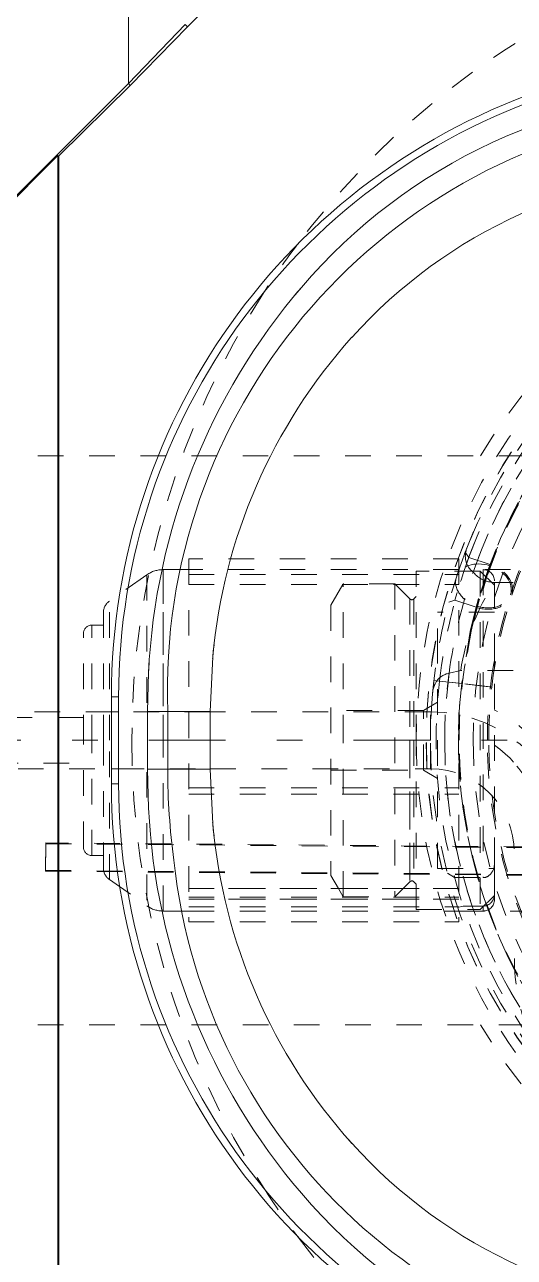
# Model space of a CAD drawing. Header units: millimetres. Extents: x 0 to 1189, y 0 to 841.
# Drawn here: x 208.23 to 225.45, y 217.83 to 261.15 of the extents above; entities that cross this region are included whole.
import ezdxf

# ---------------------------------------------------------------- set-up
doc = ezdxf.new("R2010")
doc.units = ezdxf.units.MM
for name, pattern in [('_..__..__..__.._', [1.8, 0.9, -0.9]), ('______....__....', [7.2, 2.7, -1.8, 0.9, -1.8]), ('________________', [0])]:
    doc.linetypes.add(name, pattern=pattern)

# ---------------------------------------------------------------- blocks, each defined once
blk = doc.blocks.new('D_FRAME_VIEW@1506')
at = {"color": 9, "linetype": '________________', "lineweight": 9, "true_color": 0xb1b1f0}
for p, q in [((211.88, 259.083), (211.88, 286.02)), ((213.953, 261.079), (215.93, 263.037)), ((213.874, 261.153), (211.881, 259.083)), ((211.946, 259.017), (213.953, 261.079)), ((213.874, 261.153), (213.953, 261.079)), ((205.186, 252.389), (211.88, 259.083)), ((211.881, 259.083), (211.946, 259.017)), ((209.438, 256.54), (211.946, 259.017)), ((205.221, 252.374), (209.402, 256.555)), ((209.402, 256.555), (209.438, 256.54)), ((209.402, 256.555), (209.402, 215.445)), ((209.438, 256.54), (209.438, 215.46)), ((214.757, 237.016), (214.847, 238.934)), ((214.845, 238.923), (214.841, 238.871)), ((214.866, 239.132), (214.845, 238.923)), ((214.845, 238.923), (214.847, 238.934)), ((212.552, 237.016), (212.589, 238.381)), ((211.282, 234.476), (211.282, 237.524)), ((211.282, 237.524), (211.536, 237.524)), ((211.536, 237.474), (211.536, 237.524)), ((211.536, 234.526), (211.536, 237.474)), ((212.552, 237.016), (213.263, 237.016)), ((212.552, 234.984), (212.552, 237.016)), ((213.263, 234.984), (213.263, 237.016)), ((214.757, 237.016), (213.263, 237.016)), ((214.757, 234.984), (214.757, 237.016)), ((212.552, 234.984), (213.263, 234.984)), ((212.589, 233.619), (212.552, 234.984)), ((214.757, 234.984), (213.263, 234.984)), ((214.847, 233.066), (214.757, 234.984)), ((211.282, 234.476), (211.536, 234.476)), ((211.536, 234.476), (211.536, 234.526)), ((214.841, 233.128), (214.846, 233.072)), ((214.846, 233.072), (214.866, 232.868))]:
    blk.add_line(p, q, dxfattribs=at)
at = {"color": 9, "linetype": '_..__..__..__.._', "lineweight": 9, "true_color": 0xb1b1f0}
for p, q in [((217.747, 251.67), (217.962, 251.92)), ((219.729, 250.152), (219.74, 250.165)), ((214.89, 239.353), (214.866, 239.132)), ((212.588, 238.354), (212.611, 238.736)), ((214.866, 239.132), (214.846, 238.931)), ((212.588, 238.351), (212.59, 238.382)), ((212.59, 233.618), (212.588, 233.649)), ((214.847, 233.066), (214.845, 233.077)), ((214.846, 233.069), (214.866, 232.868)), ((214.866, 232.868), (214.89, 232.649)), ((219.593, 221.998), (219.739, 221.836))]:
    blk.add_line(p, q, dxfattribs=at)
at = {"color": 253, "linetype": '_..__..__..__.._', "lineweight": 9, "true_color": 0xacacac}
for p, q in [((201.5, 246), (225.801, 246)), ((201.5, 246), (225.801, 246)), ((223.701, 242.557), (223.798, 242.807)), ((224.072, 242.997), (223.796, 242.289)), ((224.797, 242.697), (224.526, 242)), ((214, 242.38), (214, 229.62)), ((223.5, 242.38), (214, 242.38)), ((223.5, 242.38), (223.5, 229.62)), ((223.848, 242.428), (223.721, 242.608)), ((224.594, 242.185), (223.848, 242.428)), ((224.594, 242.185), (223.913, 239.865)), ((212.532, 241.819), (211.213, 240.896)), ((212.532, 241.819), (212.532, 237.114)), ((212.532, 241.819), (212.532, 237.114)), ((213.105, 236), (213.105, 242)), ((213.105, 230), (213.105, 242)), ((214, 242), (213.105, 242)), ((223.5, 242), (214, 242)), ((223.5, 242), (214, 242)), ((214, 241.828), (223.5, 241.828)), ((222, 236), (222, 241.95)), ((224.25, 241.95), (222, 241.95)), ((223.477, 241.932), (223.5, 242)), ((228.92, 242), (223.5, 242)), ((224.526, 242), (224.19, 240.982)), ((224.25, 241.95), (224.25, 230.05)), ((224.75, 241.45), (224.25, 241.95)), ((224.35, 242), (224.35, 231.174)), ((224.35, 242), (224.35, 231.174)), ((214, 241.481), (223.5, 241.481)), ((219.422, 241.481), (219, 240.75)), ((219.433, 241.5), (219.422, 241.481)), ((219.433, 236), (219.433, 241.5)), ((221.25, 241.5), (219.433, 241.5)), ((221.25, 241.5), (221.25, 230.5)), ((221.269, 241.481), (221.25, 241.5)), ((221.779, 240.971), (221.269, 241.481)), ((224.75, 238.86), (224.75, 241.6)), ((229.003, 241.549), (224.759, 241.549)), ((211.213, 236), (211.213, 240.896)), ((211.213, 236), (211.213, 240.896)), ((221.779, 240.971), (221.779, 231.029)), ((221.779, 240.971), (221.779, 236)), ((222, 241.05), (221.921, 240.971)), ((221.921, 240.971), (221.921, 236)), ((221.921, 240.971), (221.921, 236)), ((223.147, 240.851), (223.356, 240.921)), ((223.436, 241.199), (223.356, 240.921)), ((223.356, 240.921), (224.103, 240.678)), ((224.19, 240.982), (224.103, 240.678)), ((211, 236), (211, 240.486)), ((219, 240.75), (219, 231.25)), ((222.75, 239.03), (222.75, 240.5)), ((224.75, 240.5), (222.75, 240.5)), ((224.103, 240.678), (223.9, 239.827)), ((210.6, 236), (210.6, 240.05)), ((210.6, 236), (210.6, 240.05)), ((211, 240.05), (210.6, 240.05)), ((210.3, 236), (210.3, 239.75)), ((223.913, 239.865), (223.599, 237.995)), ((223.9, 239.827), (223.599, 237.995)), ((222.75, 231.5), (222.75, 239.03)), ((224.75, 238.556), (224.75, 238.86)), ((223.156, 238.362), (223.563, 238.451)), ((229.003, 238.451), (223.563, 238.451)), ((224.75, 231.681), (224.75, 238.556)), ((222.819, 238.085), (222.62, 238.108)), ((222.62, 238.108), (222.819, 238.085)), ((223.599, 237.995), (222.819, 238.085)), ((222.819, 238.085), (223.599, 237.995)), ((224.657, 237.874), (223.599, 237.995)), ((224.607, 237.88), (223.599, 237.995)), ((224.657, 237.874), (224.607, 237.88)), ((222.25, 237.05), (219, 237.05)), ((222.75, 237.339), (222.25, 237.05)), ((222.25, 234.95), (222.25, 237.05)), ((210.3, 236.8), (205.3, 236.8)), ((210.3, 232.25), (210.3, 236)), ((210.6, 231.95), (210.6, 236)), ((210.6, 231.95), (210.6, 236)), ((211, 231.514), (211, 236)), ((211.213, 231.104), (211.213, 236)), ((211.213, 231.104), (211.213, 236)), ((213.105, 230), (213.105, 236)), ((219.433, 230.5), (219.433, 236)), ((221.779, 236), (221.779, 231.029)), ((221.921, 236), (221.921, 231.029)), ((221.921, 236), (221.921, 231.029)), ((222, 230.05), (222, 236)), ((205.3, 235.2), (210.3, 235.2)), ((212.532, 234.886), (212.532, 230.181)), ((212.532, 234.886), (212.532, 230.181)), ((219, 234.95), (222.25, 234.95)), ((222.25, 234.95), (222.75, 234.661)), ((214, 234.334), (223.5, 234.334)), ((214, 234.113), (223.5, 234.113)), ((208.975, 232.367), (208.968, 231.399)), ((208.97, 231.428), (208.977, 232.395)), ((208.977, 232.396), (208.975, 232.367)), ((208.975, 232.367), (225.974, 232.228)), ((225.976, 232.256), (208.977, 232.396)), ((210.6, 231.95), (211, 231.95)), ((208.968, 231.399), (225.968, 231.26)), ((208.969, 231.399), (208.97, 231.428)), ((208.97, 231.428), (225.97, 231.288)), ((222.75, 231.5), (224.75, 231.5)), ((224.75, 230.742), (224.75, 231.681)), ((211.213, 231.104), (212.532, 230.181)), ((219, 231.25), (219.263, 230.795)), ((221.545, 230.795), (221.779, 231.029)), ((221.921, 231.029), (222, 230.95)), ((223.348, 231.174), (223.099, 231.328)), ((223.348, 231.174), (224.35, 231.174)), ((223.5, 230.795), (214, 230.795)), ((214, 230.794), (223.5, 230.794)), ((214, 230.794), (223.5, 230.794)), ((214, 230.492), (223.5, 230.492)), ((219.263, 230.795), (219.263, 230.794)), ((219.263, 230.794), (219.433, 230.5)), ((219.433, 230.5), (221.25, 230.5)), ((221.25, 230.5), (221.544, 230.794)), ((221.544, 230.794), (221.545, 230.795)), ((224.25, 230.05), (224.75, 230.55)), ((224.75, 230.587), (224.75, 230.742)), ((224.75, 230.4), (224.75, 230.587)), ((223.5, 230.415), (214, 230.415)), ((214, 230.414), (223.5, 230.414)), ((214, 230.414), (223.5, 230.414)), ((214, 230.143), (223.5, 230.143)), ((222, 230.05), (224.25, 230.05)), ((223.652, 230.174), (223.456, 230.129)), ((223.652, 230.174), (224.35, 230.174)), ((224.35, 230.174), (224.35, 230)), ((224.35, 230.174), (224.35, 230)), ((213.105, 230), (214, 230)), ((214, 230), (223.5, 230)), ((214, 230), (223.5, 230)), ((214, 229.62), (223.5, 229.62)), ((223.5, 230), (228.92, 230)), ((225.801, 226), (201.5, 226)), ((225.801, 226), (201.5, 226))]:
    blk.add_line(p, q, dxfattribs=at)
at = {"color": 253, "linetype": '_..__..__..__.._', "lineweight": 9, "true_color": 0xbeb69e}
for p, q in [((201.5, 246), (225.801, 246)), ((225.801, 226), (201.5, 226))]:
    blk.add_line(p, q, dxfattribs=at)
at = {"color": 251, "linetype": '_..__..__..__.._', "lineweight": 9, "true_color": 0x48534a}
for p, q in [((224.017, 243.337), (223.734, 242.642)), ((223.734, 242.642), (223.412, 241.737)), ((224.813, 242.691), (224.552, 242.023)), ((224.593, 242.134), (223.954, 239.976)), ((224.552, 242.023), (224.204, 240.969)), ((224.204, 240.969), (224.132, 240.719)), ((224.132, 240.719), (223.942, 239.943)), ((223.954, 239.976), (223.614, 237.994)), ((223.942, 239.943), (223.614, 237.994)), ((222.819, 238.085), (222.62, 238.108)), ((222.819, 238.085), (222.62, 238.108)), ((223.614, 237.994), (222.819, 238.085)), ((223.614, 237.994), (222.819, 238.085)), ((224.607, 237.88), (223.614, 237.994)), ((224.607, 237.88), (223.614, 237.994)), ((211.282, 237), (204.4, 237)), ((211.536, 237), (211.282, 237)), ((214.757, 237), (211.536, 237)), ((222.5, 237), (214.757, 237)), ((222.5, 236), (222.5, 237)), ((222.5, 236), (222.5, 237)), ((222.5, 236), (222.5, 237)), ((222.5, 236), (222.5, 237)), ((222.5, 235), (222.5, 236)), ((222.5, 235), (222.5, 236)), ((222.5, 235), (222.5, 236)), ((222.5, 235), (222.5, 236)), ((204.4, 235), (211.282, 235)), ((211.282, 235), (211.536, 235)), ((211.536, 235), (214.757, 235)), ((214.757, 235), (222.5, 235))]:
    blk.add_line(p, q, dxfattribs=at)
at = {"color": 9, "linetype": '________________', "lineweight": 9, "true_color": 0xb1b1f0, "extrusion": (0, 0, -1)}
for points in [[(-213.263, 237.016, 0.382537), (-230.81, 258.03), (-231.505, 258.097), (-232.193, 258.136), (-232.872, 258.149), (-232.872, 258.149)], [(-232.872, 213.851, 0.376706), (-213.482, 231.791, 0.034882), (-213.263, 234.984)]]:
    blk.add_lwpolyline(points, format="xyb", dxfattribs=at)
at = {"color": 253, "linetype": '_..__..__..__.._', "lineweight": 9, "true_color": 0xacacac}
blk.add_lwpolyline([(223.798, 242.807), (223.784, 242.771), (223.772, 242.735), (223.761, 242.7), (223.752, 242.664), (223.744, 242.629), (223.738, 242.593), (223.733, 242.558), (223.73, 242.527), (223.727, 242.497), (223.726, 242.467), (223.727, 242.437), (223.728, 242.408), (223.73, 242.379), (223.734, 242.351), (223.739, 242.323), (223.744, 242.298), (223.751, 242.273), (223.758, 242.248), (223.766, 242.224), (223.776, 242.2), (223.786, 242.177), (223.797, 242.154), (223.809, 242.132), (223.822, 242.11), (223.841, 242.081), (223.863, 242.052), (223.886, 242.024), (223.912, 241.996), (223.939, 241.969), (223.969, 241.942), (224, 241.916)], dxfattribs=at)
at = {"color": 253, "linetype": '_..__..__..__.._', "lineweight": 9, "true_color": 0xacacac, "extrusion": (0, 0, -1)}
for points in [[(-224.759, 241.549), (-224.715, 241.55), (-224.671, 241.553), (-224.628, 241.558), (-224.585, 241.565), (-224.542, 241.573), (-224.5, 241.584), (-224.458, 241.597), (-224.417, 241.611), (-224.377, 241.627), (-224.339, 241.645), (-224.299, 241.665), (-224.261, 241.687), (-224.224, 241.71), (-224.188, 241.735), (-224.154, 241.761), (-224.121, 241.789), (-224.089, 241.818), (-224.058, 241.849), (-224.028, 241.882), (-224, 241.916)], [(-222.574, 237.65), (-222.578, 237.687), (-222.583, 237.724), (-222.589, 237.76), (-222.597, 237.795), (-222.605, 237.829), (-222.615, 237.863), (-222.626, 237.896), (-222.637, 237.925), (-222.648, 237.953), (-222.661, 237.98), (-222.674, 238.006), (-222.688, 238.032), (-222.703, 238.056), (-222.719, 238.08), (-222.735, 238.103), (-222.752, 238.124), (-222.769, 238.144), (-222.786, 238.163), (-222.805, 238.181), (-222.824, 238.199), (-222.85, 238.221), (-222.877, 238.241), (-222.905, 238.26), (-222.932, 238.277), (-222.961, 238.292), (-222.99, 238.306), (-223.021, 238.319), (-223.053, 238.332), (-223.086, 238.343), (-223.12, 238.353), (-223.156, 238.362)], [(-224.75, 231.681), (-224.749, 231.652), (-224.748, 231.624), (-224.745, 231.597), (-224.741, 231.571), (-224.736, 231.547), (-224.729, 231.516), (-224.72, 231.488), (-224.711, 231.461), (-224.703, 231.44), (-224.694, 231.419), (-224.684, 231.399), (-224.673, 231.38), (-224.662, 231.362), (-224.651, 231.344), (-224.639, 231.328), (-224.627, 231.313), (-224.614, 231.298), (-224.6, 231.284), (-224.585, 231.27), (-224.57, 231.256), (-224.555, 231.244), (-224.542, 231.235), (-224.529, 231.227), (-224.516, 231.219), (-224.503, 231.212), (-224.49, 231.205), (-224.476, 231.199), (-224.462, 231.194), (-224.448, 231.189), (-224.434, 231.185), (-224.42, 231.182), (-224.406, 231.179), (-224.392, 231.177), (-224.378, 231.175), (-224.364, 231.174), (-224.35, 231.174)]]:
    blk.add_lwpolyline(points, dxfattribs=at)
at = {"color": 253, "linetype": '_..__..__..__.._', "lineweight": 9, "true_color": 0xbeb69e, "extrusion": (0, 0, -1)}
for radius in [55, 17]:
    blk.add_circle((-241, 236), radius, dxfattribs=at)
at = {"color": 253, "linetype": '_..__..__..__.._', "lineweight": 9, "true_color": 0xacacac, "extrusion": (0, 0, -1)}
for radius in [19, 17, 17]:
    blk.add_circle((-241, 236), radius, dxfattribs=at)
at = {"color": 253, "linetype": '_..__..__..__.._', "lineweight": 9, "true_color": 0xacacac}
for radius in [18.65, 18.646]:
    blk.add_circle((241, 236), radius, dxfattribs=at)
at = {"color": 253, "linetype": '_..__..__..__.._', "lineweight": 9, "true_color": 0xbeb69e, "extrusion": (0, 0, -1)}
for radius, start, end in [(45, 11.7159, 348.2841), (45, 11.7159, 348.2841), (19.5, 30.8519, 329.1481), (18, 19.1875, 0), (18, 7.5396, 19.1875), (18, 0, 7.5396)]:
    blk.add_arc((-241, 236), radius, start, end, dxfattribs=at)
at = {"color": 253, "linetype": '_..__..__..__.._', "lineweight": 9, "true_color": 0xbeb69e}
for start, end in [(37.0203, 143.0292), (143.0292, 147.1309), (147.1309, 180), (180, 212.8963), (212.8963, 217.0203), (217.0203, 323.0292)]:
    blk.add_arc((241, 236), 29, start, end, dxfattribs=at)
at = {"color": 9, "linetype": '________________', "lineweight": 9, "true_color": 0xb1b1f0, "extrusion": (0, 0, -1)}
for centre, radius, start, end in [((-233.888, 237.524), 22.606, 359.9996, 72.8713), ((-233.888, 237.524), 22.352, 0, 72.872), ((-233.037, 239.019), 19.842, 40.5584, 89.523), ((-232.978, 238.268), 17.798, 41.8986, 89.6593), ((-235.102, 237.281), 22.541, 2.795, 40.5006), ((-234.161, 237.2), 19.393, 5.1306, 41.9134), ((-233.888, 234.476), 22.606, 287.1287, 0.0004), ((-233.888, 234.476), 22.352, 287.128, 360), ((-235.102, 234.718), 22.54, 319.4992, 357.2058), ((-234.129, 234.786), 19.359, 318.0532, 354.9028), ((-232.978, 233.732), 17.798, 270.3407, 318.1014), ((-233.022, 232.948), 19.808, 270.4333, 319.4852)]:
    blk.add_arc(centre, radius, start, end, dxfattribs=at)
at = {"color": 253, "linetype": '_..__..__..__.._', "lineweight": 9, "true_color": 0xacacac, "extrusion": (0, 0, -1)}
for centre, radius, start, end in [((-241, 236), 19.5, 30.8519, 329.1481), ((-241, 236), 18.3, 49.0726, 6.5415), ((-241, 236), 17.515, 49.0726, 6.5415), ((-241, 236), 17.492, 13.5329, 0), ((-241, 236), 16.45, 49.0726, 0), ((-241, 236), 16.45, 18.0653, 38.0259), ((-241, 236), 18.5, 5.1169, 20.76), ((-231.078, 237.33), 7.598, 8.4825, 33.7311), ((-221.85, 241.041), 0.1, 225, 315), ((-241.005, 235.999), 16.455, 6.5432, 18.0634), ((-241, 236), 17.492, 0, 13.5329), ((-241, 236), 16.45, 0, 6.5415), ((-222.5, 232.6), 3.935, 124.8753, 180), ((-222.5, 232.6), 3.935, 124.8753, 180), ((-221.85, 230.959), 0.1, 45, 135)]:
    blk.add_arc(centre, radius, start, end, dxfattribs=at)
at = {"color": 253, "linetype": '_..__..__..__.._', "lineweight": 9, "true_color": 0xacacac}
for centre, radius, start, end in [((241, 236), 18.5, 174.8832, 158.4109), ((241, 236), 18, 172.4604, 160.8125), ((241, 236), 17.515, 173.4585, 130.9274), ((241, 236), 18.318, 139.4943, 159.4548), ((241, 236), 17.533, 142.2539, 159.3439), ((241, 236), 17.533, 145.7001, 157.5428), ((241.599, 235.931), 18.903, 159.8947, 173.456), ((213.105, 241), 1, 90, 125), ((224.35, 241.6), 0.4, 360, 90), ((211.5, 240.486), 0.5, 125, 180), ((210.6, 239.75), 0.3, 90, 180), ((222.5, 232.6), 5, 0, 63.2563), ((222.5, 232.6), 3.935, 0, 55.1247), ((222.5, 232.6), 3.935, 0, 55.1247), ((210.6, 232.25), 0.3, 180, 270), ((211.5, 231.514), 0.5, 180, 235), ((224.344, 230.58), 0.406, 270.8668, 0.9448), ((213.105, 231), 1, 235, 270), ((224.35, 230.4), 0.4, 270, 0)]:
    blk.add_arc(centre, radius, start, end, dxfattribs=at)
at = {"color": 251, "linetype": '_..__..__..__.._', "lineweight": 9, "true_color": 0x48534a, "extrusion": (0, 0, -1)}
for centre, radius, start, end in [((-241, 236), 16.5, 49.0726, 0), ((-241, 236), 16.5, 18.0653, 38.0259), ((-241.005, 235.999), 16.505, 6.5432, 18.0644), ((-241, 236), 16.5, 0, 6.5415), ((-222.5, 232.05), 2.95, 90, 180)]:
    blk.add_arc(centre, radius, start, end, dxfattribs=at)
at = {"color": 251, "linetype": '_..__..__..__.._', "lineweight": 9, "true_color": 0x48534a}
for centre, radius, start, end in [((241, 236), 17.516, 139.5392, 159.4997), ((241.001, 236), 17.517, 145.7015, 157.5414), ((241, 236), 18.5, 173.4585, 174.8832), ((222.5, 232.05), 4.95, 0, 90), ((232.5, 228.328), 7.05, 180, 222.0608)]:
    blk.add_arc(centre, radius, start, end, dxfattribs=at)
for start_param, end_param in [(1.570796, 3.141188), (0.000773, 1.570796), (3.141188, 4.712389), (4.712389, 6.283959)]:
    blk.add_ellipse((224.363, 241.427), major_axis=(0.951, -0.31), ratio=0.744161, start_param=start_param, end_param=end_param, dxfattribs=at)
at = {"color": 253, "linetype": '_..__..__..__.._', "lineweight": 9, "true_color": 0xacacac}
for start_param, end_param in [(0.000006, 1.570796), (4.712389, 6.283191)]:
    blk.add_ellipse((224.348, 241.431), major_axis=(1.013, -0.33), ratio=0.744161, start_param=start_param, end_param=end_param, dxfattribs=at)

msp = doc.modelspace()

# ---------------------------------------------------------------- linework, layer by layer
at = {"color": 1, "linetype": '______....__....', "lineweight": 9, "true_color": 0xff0000}
msp.add_line((83, 236), (399, 236), dxfattribs=at)

# ---------------------------------------------------------------- block references
at = {"color": 7, "linetype": '________________', "lineweight": 20}
msp.add_blockref('D_FRAME_VIEW@1506', (0, 0), dxfattribs=at)

doc.saveas('drawing.dxf')
